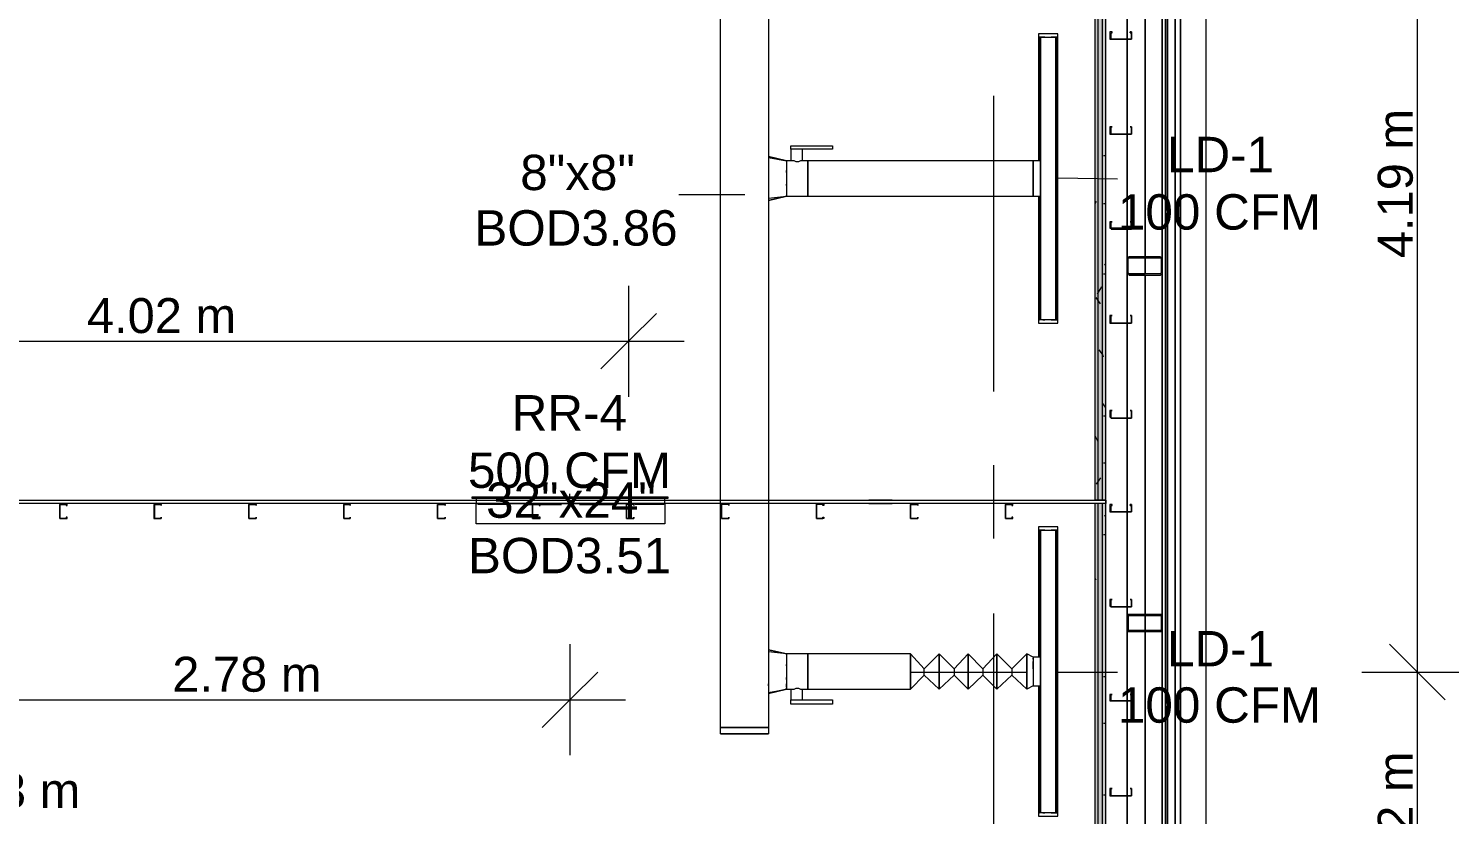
# Model space of a CAD drawing. Header units: metres. Extents: x -2 to 237, y -8 to 52.
# Drawn here: x 51.82 to 57.93, y 33.74 to 37.11 of the extents above; entities that cross this region are included whole.
import ezdxf

# ---------------------------------------------------------------- set-up
doc = ezdxf.new("R2010")
doc.units = ezdxf.units.M
doc.layers.add('HVAC - Ductos', color=5, linetype='Continuous', lineweight=0)
doc.layers.add('PDF2_Text', color=7, linetype='Continuous', lineweight=0)
doc.layers.add('PDF2_Geometry', color=7, linetype='Continuous', lineweight=0, true_color=0xaaaaaa)
doc.layers.add('PDF2_Solid Fills', color=7, linetype='Continuous', lineweight=0, true_color=0xffffff)
doc.styles.add('PDF Helvetica', font='')
doc.styles.get('PDF Helvetica').set_extended_font_data('Helvetica')

msp = doc.modelspace()

# ---------------------------------------------------------------- hatches: boundary and pattern name
at = {"layer": 'PDF2_Solid Fills', "lineweight": 0, "transparency": 33554559}
h = msp.add_hatch(color=256, dxfattribs=at)
h.paths.add_polyline_path([(56.4217, 35.0866), (56.4217, 47.2953), (56.408, 47.2953), (56.408, 35.0866)])
h.paths.add_polyline_path([(56.4217, 21.8644), (56.408, 21.8644), (56.408, 9.5549), (56.4217, 9.5549)])
h.paths.add_polyline_path([(56.4217, 23.3686), (56.408, 23.3686), (56.408, 21.8782), (56.4217, 21.8782)])
h.paths.add_polyline_path([(56.4217, 33.5547), (56.408, 33.5547), (56.408, 23.387), (56.4217, 23.387)])
h.paths.add_polyline_path([(56.4217, 35.0728), (56.408, 35.0728), (56.408, 33.5685), (56.4217, 33.5685)])
h = msp.add_hatch(color=256, dxfattribs=at)
h.paths.add_polyline_path([(56.4217, 35.0866), (56.4401, 35.0866), (56.4401, 47.309), (56.4217, 47.309)])
h.paths.add_polyline_path([(56.4217, 23.387), (56.4401, 23.387), (56.4401, 33.5547), (56.4217, 33.5547)])
h.paths.add_polyline_path([(56.4217, 21.8782), (56.4401, 21.8782), (56.4401, 23.3686), (56.4217, 23.3686)])
h.paths.add_polyline_path([(56.4401, 21.8644), (56.4217, 21.8644), (56.4217, 9.541), (56.4401, 9.541)])
h.paths.add_polyline_path([(56.4217, 33.5685), (56.4401, 33.5685), (56.4401, 35.0728), (56.4217, 35.0728)])
h = msp.add_hatch(color=256, dxfattribs=at)
h.paths.add_polyline_path([(56.4538, 9.5227), (56.4538, 21.8644), (56.4401, 21.8644), (56.4401, 9.5227)])
h.paths.add_polyline_path([(56.4538, 33.5547), (56.4401, 33.5547), (56.4401, 23.387), (56.4538, 23.387)])
h.paths.add_polyline_path([(56.4538, 23.3686), (56.4401, 23.3686), (56.4401, 21.8782), (56.4538, 21.8782)])
h.paths.add_polyline_path([(56.4538, 35.0866), (56.4538, 47.3273), (56.4401, 47.3273), (56.4401, 35.0866)])
h.paths.add_polyline_path([(56.4538, 35.0728), (56.4401, 35.0728), (56.4401, 33.5685), (56.4538, 33.5685)])
h = msp.add_hatch(color=256, dxfattribs=at)
h.paths.add_polyline_path([(56.5547, 36.0589), (56.6877, 36.0543), (56.6877, 36.0589)])
h.paths.add_polyline_path([(56.5501, 36.0635), (56.5547, 36.0589), (56.5547, 36.0635)])
h.paths.add_polyline_path([(56.6877, 36.1276), (56.6877, 36.1322), (56.5547, 36.1322)])
h.paths.add_polyline_path([(56.5501, 36.1231), (56.5456, 36.1231), (56.5456, 36.0635)])
h.paths.add_polyline_path([(56.6923, 36.1322), (56.6969, 36.1276), (56.6969, 36.1322)])
h.paths.add_polyline_path([(56.6969, 36.1231), (56.6923, 36.1231), (56.6923, 36.0589)])
h = msp.add_hatch(color=256, dxfattribs=at)
h.paths.add_polyline_path([(56.5501, 34.5271), (56.6969, 34.5225), (56.6969, 34.5866), (56.6923, 34.5866), (56.6923, 34.5271)])
h.paths.add_polyline_path([(56.6877, 34.5912), (56.6877, 34.5958), (56.5547, 34.5958)])
h.paths.add_polyline_path([(56.5501, 34.5866), (56.5456, 34.5866), (56.5456, 34.5317)])
h.paths.add_polyline_path([(56.6923, 34.5958), (56.6969, 34.5912), (56.6969, 34.5958)])

# ---------------------------------------------------------------- linework, layer by layer
at = {"layer": 'HVAC - Ductos', "lineweight": 0}
for points in [[(56.8849, 9.775), (56.8849, 14.6134), (56.8849, 23.8227), (56.8849, 33.0274), (56.8849, 42.232), (56.8849, 47.0751)], [(56.1832, 37.077), (56.1878, 37.077), (56.1924, 37.077), (56.1878, 37.077), (56.1649, 37.077), (56.1695, 37.077), (56.1695, 36.545)], [(56.1649, 37.077), (56.1649, 36.545)], [(56.2199, 35.8616), (56.2245, 35.8616), (56.2291, 35.8616), (56.2474, 35.8616), (56.2428, 35.8616), (56.2428, 37.077), (56.2474, 37.077), (56.2291, 37.077), (56.2245, 37.077), (56.2199, 37.077)], [(56.2245, 37.077), (56.2291, 37.077), (56.2337, 37.077)], [(56.2474, 35.8616), (56.2474, 37.077)], [(55.0046, 36.5588), (55.0825, 36.545), (55.0825, 36.5404), (55.0825, 36.5358), (55.0825, 36.5221), (55.0825, 36.5083), (55.0825, 36.49), (55.0825, 36.4716), (55.0825, 36.4487), (55.0825, 36.4304), (55.0825, 36.4166), (55.0825, 36.4028), (55.0825, 36.3983), (55.0825, 36.3937), (55.1743, 36.3937), (56.1419, 36.3937), (56.1419, 36.3983), (56.1419, 36.4028), (56.1419, 36.4166), (56.1419, 36.4304), (56.1419, 36.4487), (56.1419, 36.4716), (56.1419, 36.49), (56.1419, 36.5083), (56.1419, 36.5221), (56.1419, 36.5358), (56.1419, 36.545), (56.1419, 36.5404), (56.1419, 36.5358), (56.1419, 36.5221), (56.1419, 36.5083), (56.1419, 36.49), (56.1419, 36.4716), (56.1419, 36.4487), (56.1419, 36.4349), (56.1419, 36.4166), (56.1419, 36.4074), (56.1419, 36.3983), (56.1419, 36.3937), (56.174, 36.3937), (56.174, 36.3983), (56.174, 36.4074), (56.174, 36.4166), (56.174, 36.4349), (56.174, 36.4487), (56.174, 36.4716), (56.174, 36.49), (56.174, 36.5083), (56.174, 36.5221), (56.174, 36.5358), (56.174, 36.5404), (56.174, 36.545), (56.1419, 36.545), (55.1743, 36.545), (55.1743, 36.5358), (55.1743, 36.5221), (55.1743, 36.5083), (55.1743, 36.49), (55.1743, 36.4716), (55.1743, 36.4487), (55.1743, 36.4304), (55.1743, 36.4166), (55.1743, 36.4028), (55.1743, 36.3983), (55.1743, 36.3937), (55.1743, 36.3983), (55.1743, 36.4028), (55.1743, 36.4166), (55.1743, 36.4304), (55.1743, 36.4487), (55.1743, 36.4716), (55.1743, 36.49), (55.1743, 36.5083), (55.1743, 36.5221), (55.1743, 36.5358), (55.1743, 36.545), (55.1513, 36.545), (55.1513, 36.5955), (55.1467, 36.5955), (55.1421, 36.5955), (55.133, 36.5955), (55.1284, 36.5955), (55.1192, 36.5955), (55.1146, 36.5955), (55.11, 36.5955), (55.1055, 36.5955)], [(55.1009, 36.5955), (55.1009, 36.6092), (55.2797, 36.6092), (55.2797, 36.5955), (55.1009, 36.5955), (55.1009, 36.545), (55.0825, 36.545)], [(55.0046, 36.5634), (55.0046, 36.5588), (55.0046, 36.5542), (55.0046, 36.545)], [(55.0046, 36.5634), (55.0825, 36.545), (55.0046, 36.5634)], [(55.0046, 36.5404), (55.0046, 36.5221), (55.0046, 36.5175), (55.0046, 36.5129), (55.0046, 36.5038), (55.0046, 36.49), (55.0046, 36.4854), (55.0046, 36.4808), (55.0046, 36.4579), (55.0046, 36.4533), (55.0046, 36.4487), (55.0046, 36.4349), (55.0046, 36.4258), (55.0046, 36.4212), (55.0046, 36.4166), (55.0046, 36.3983), (55.0046, 36.3845), (55.0046, 36.3799), (55.0046, 36.3753), (55.0825, 36.3937), (55.0046, 36.3753)], [(55.1513, 36.545), (55.1467, 36.545), (55.1421, 36.545), (55.133, 36.5404), (55.1238, 36.5404), (55.1146, 36.545), (55.11, 36.545), (55.1055, 36.545), (55.1009, 36.545)], [(56.2474, 36.4716), (56.5043, 36.4671)], [(54.9037, 36.3983), (54.6193, 36.3983)], [(55.0046, 36.3845), (55.0825, 36.3937)], [(56.1832, 35.8616), (56.1878, 35.8616), (56.1924, 35.8616), (56.1878, 35.8616), (56.1649, 35.8616), (56.1695, 35.8616), (56.1695, 36.3937)], [(56.1649, 36.3937), (56.1649, 35.8616)], [(54.4038, 36.0084), (54.4038, 35.7699), (54.4038, 35.5314)], [(54.523, 35.8892), (54.4038, 35.7699), (54.2845, 35.6507)], [(56.2337, 35.8616), (56.2291, 35.8616), (56.2245, 35.8616)], [(41.3283, 35.7699), (42.163, 35.7699), (45.8962, 35.7699), (50.3862, 35.7699), (54.6422, 35.7699)], [(53.7342, 35.0957), (53.7479, 35.0957), (53.7479, 35.0728), (54.5597, 35.0728), (54.5597, 34.9857), (53.7479, 34.9857), (53.7479, 35.0728), (54.5597, 35.0728), (54.5597, 35.0957), (54.5735, 35.0957), (54.5735, 35.1003), (53.7296, 35.1003), (53.7296, 35.0957), (54.5735, 35.0957)], [(54.5505, 35.1003), (53.7571, 35.1003)], [(53.8763, 35.0682), (53.7571, 35.0682), (53.7571, 35.0728), (53.8763, 35.0728)], [(53.9543, 35.0728), (54.1148, 35.0728)], [(53.9543, 35.0682), (54.1148, 35.0682)], [(54.1515, 35.1003), (54.1515, 35.1141)], [(54.1928, 35.0728), (54.3533, 35.0728)], [(54.1928, 35.0682), (54.3533, 35.0682)], [(54.4313, 35.0728), (54.5551, 35.0728), (54.5551, 35.0682), (54.4313, 35.0682)], [(56.1832, 34.9582), (56.1878, 34.9582), (56.1924, 34.9582), (56.1878, 34.9582), (56.1649, 34.9582), (56.1695, 34.9582), (56.1695, 34.4124)], [(56.1649, 34.9582), (56.1649, 34.4124)], [(56.2199, 33.7428), (56.2245, 33.7428), (56.2291, 33.7428), (56.2474, 33.7428), (56.2428, 33.7428), (56.2428, 34.9582), (56.2474, 34.9582), (56.2291, 34.9582), (56.2245, 34.9582), (56.2199, 34.9582)], [(56.2245, 34.9582), (56.2291, 34.9582), (56.2337, 34.9582)], [(56.2474, 33.7428), (56.2474, 34.9582)], [(54.1515, 34.4675), (54.1515, 34.2289), (54.1515, 33.9905)], [(55.0046, 34.4445), (55.0825, 34.4261), (55.0046, 34.4445), (55.0046, 34.4399)], [(55.0825, 34.4261), (55.0046, 34.4353), (55.0046, 34.4261)], [(55.0046, 34.4216), (55.0046, 34.4032), (55.0046, 34.3986), (55.0046, 34.3941), (55.0046, 34.3849), (55.0046, 34.3712), (55.0046, 34.3666), (55.0046, 34.362), (55.0046, 34.339), (55.0046, 34.3344), (55.0046, 34.3298), (55.0046, 34.3161), (55.0046, 34.3069), (55.0046, 34.3023)], [(55.1055, 34.2289), (55.11, 34.2289), (55.1146, 34.2289), (55.1192, 34.2289), (55.1284, 34.2289), (55.133, 34.2289), (55.1421, 34.2289), (55.1467, 34.2289), (55.1513, 34.2289), (55.1513, 34.2748), (55.1743, 34.2748), (55.1743, 34.284), (55.1743, 34.2978), (55.1743, 34.3115), (55.1743, 34.3298), (55.1743, 34.3482), (55.1743, 34.3712), (55.1743, 34.3895), (55.1743, 34.4032), (55.1743, 34.417), (55.1743, 34.4216), (55.1743, 34.4261), (55.0825, 34.4261), (55.0825, 34.4216), (55.0825, 34.417), (55.0825, 34.4032), (55.0825, 34.3895), (55.0825, 34.3712), (55.0825, 34.3482), (55.0825, 34.3298), (55.0825, 34.3115), (55.0825, 34.2978), (55.0825, 34.284), (55.0825, 34.2794), (55.0825, 34.2748), (55.0825, 34.2794), (55.0825, 34.2748)], [(55.6742, 34.362), (55.7384, 34.4261), (55.7384, 34.2748), (55.6742, 34.3344), (55.6742, 34.362), (55.6145, 34.4261), (55.1743, 34.4261), (55.1743, 34.4216), (55.1743, 34.417), (55.1743, 34.4032), (55.1743, 34.3895), (55.1743, 34.3712), (55.1743, 34.3482), (55.1743, 34.3298), (55.1743, 34.3115), (55.1743, 34.2978), (55.1743, 34.284), (55.1743, 34.2748), (55.6145, 34.2748), (55.6145, 34.4261), (55.6145, 34.2748), (55.6742, 34.3344)], [(55.8025, 34.362), (55.8622, 34.4261), (55.8622, 34.2748), (55.8025, 34.3344), (55.7384, 34.2748), (55.7384, 34.4261), (55.8025, 34.362), (55.8025, 34.3344)], [(55.9264, 34.362), (55.986, 34.4261), (55.986, 34.2748), (55.9264, 34.3344), (55.8622, 34.2748), (55.8622, 34.4261), (55.9264, 34.362), (55.9264, 34.3344)], [(56.174, 34.4124), (56.1419, 34.4124), (56.1145, 34.4261), (56.1145, 34.2748), (56.0502, 34.3344), (55.986, 34.2748), (55.986, 34.4261), (56.0502, 34.362), (56.0502, 34.3344)], [(56.1419, 34.2886), (56.1145, 34.2748), (56.1145, 34.2794), (56.1145, 34.2978), (56.1145, 34.3206), (56.1145, 34.3482), (56.1145, 34.3803), (56.1145, 34.4032), (56.1145, 34.4216), (56.1145, 34.4261), (56.0502, 34.362)], [(56.1145, 34.2748), (56.1145, 34.2794), (56.1145, 34.2978), (56.1145, 34.3206), (56.1145, 34.3482), (56.1145, 34.3803), (56.1145, 34.4032), (56.1145, 34.4216), (56.1145, 34.4261)], [(56.1419, 34.4124), (56.1419, 34.4078), (56.1419, 34.3941), (56.1419, 34.3757), (56.1419, 34.3482), (56.1419, 34.3252), (56.1419, 34.3069), (56.1419, 34.2932)], [(56.1419, 34.2978), (56.1419, 34.2886), (56.174, 34.2886), (56.174, 34.2978), (56.174, 34.3069), (56.174, 34.3206), (56.174, 34.3344), (56.174, 34.3482), (56.174, 34.3666), (56.174, 34.3803), (56.174, 34.3941), (56.174, 34.4032), (56.174, 34.4078)], [(56.1419, 34.4032), (56.1419, 34.4078)], [(56.1419, 34.362), (56.1419, 34.3666), (56.1419, 34.3803), (56.1419, 34.3941)], [(54.2707, 34.3482), (54.1515, 34.2289), (54.0323, 34.1097)], [(55.6145, 34.3482), (55.6742, 34.3482), (55.7292, 34.3482), (55.7705, 34.3482), (55.8025, 34.3482), (55.8347, 34.3482), (55.8622, 34.3482), (55.8897, 34.3482), (55.9218, 34.3482), (55.9585, 34.3482), (55.9998, 34.3482), (56.0502, 34.3482), (56.1145, 34.3482)], [(56.2474, 34.3482), (56.5043, 34.3482)], [(55.0046, 34.2886), (55.0046, 34.2978), (55.0046, 34.2794)], [(55.0046, 34.2611), (55.0825, 34.2748), (55.1009, 34.2748), (55.1009, 34.2289), (55.2797, 34.2289), (55.2797, 34.2106), (55.1009, 34.2106), (55.1009, 34.2289)], [(55.0046, 34.2748), (55.0046, 34.2657), (55.0046, 34.2611), (55.0046, 34.2565)], [(55.0046, 34.2565), (55.0825, 34.2748), (55.0046, 34.2565)], [(55.1009, 34.2748), (55.1055, 34.2748), (55.11, 34.2748), (55.1146, 34.2748), (55.1238, 34.2794), (55.133, 34.2794), (55.1421, 34.2748), (55.1467, 34.2748), (55.1513, 34.2748)], [(56.1832, 33.7428), (56.1878, 33.7428), (56.1924, 33.7428), (56.1878, 33.7428), (56.1649, 33.7428), (56.1695, 33.7428), (56.1695, 34.2886)], [(56.1649, 34.2886), (56.1649, 33.7428)], [(42.2272, 34.2289), (45.4651, 34.2289), (48.5288, 34.2289), (51.3401, 34.2289), (51.3722, 34.2289), (54.39, 34.2289)], [(54.7981, 34.0822), (54.7981, 34.1097), (55.0046, 34.1097), (55.0046, 34.0822)], [(55.0046, 34.0822), (54.7981, 34.0822), (55.0046, 34.0822)], [(56.2337, 33.7428), (56.2291, 33.7428), (56.2245, 33.7428)]]:
    msp.add_lwpolyline(points, dxfattribs=at)
at = {"layer": 'HVAC - Ductos', "color": 252, "lineweight": 0, "true_color": 0x939598}
for points in [[(57.793, 9.775), (57.793, 10.6326), (57.793, 12.4304), (57.793, 14.0952), (57.793, 16.0995), (57.793, 18.2412), (57.793, 20.6169), (57.793, 22.5981), (57.793, 25.1986), (57.793, 27.3954), (57.793, 29.5922), (57.793, 31.5964), (57.793, 33.0274), (57.793, 34.3482), (57.793, 38.5447), (57.793, 39.4848), (57.793, 40.7461), (57.793, 42.232), (57.793, 44.4334), (57.793, 47.0751)], [(57.6737, 34.4675), (57.793, 34.3482), (57.9122, 34.2289)], [(57.5545, 34.3482), (57.793, 34.3482), (58.0315, 34.3482)]]:
    msp.add_lwpolyline(points, dxfattribs=at)
at = {"layer": 'HVAC - Ductos', "lineweight": 0}
for points in [[(55.0046, 37.8062), (55.0046, 34.1097), (54.7981, 34.1097), (54.7981, 37.8062)], [(56.2474, 37.0908), (56.1649, 37.0908), (56.1649, 37.077), (56.2474, 37.077)], [(56.174, 35.8616), (56.174, 37.077)], [(56.2383, 37.077), (56.2383, 35.8616), (56.174, 35.8616), (56.174, 37.077)], [(55.0825, 36.4946), (55.0825, 36.4992), (55.0825, 36.5038), (55.0825, 36.4992)], [(55.0825, 36.4395), (55.0825, 36.4441)], [(56.2474, 35.8479), (56.2474, 35.8616), (56.1649, 35.8616), (56.1649, 35.8479)], [(56.2474, 34.972), (56.1649, 34.972), (56.1649, 34.9582), (56.2474, 34.9582)], [(56.174, 33.7428), (56.174, 34.9582)], [(56.2383, 34.9582), (56.2383, 33.7428), (56.174, 33.7428), (56.174, 34.9582)], [(55.6145, 34.4261), (55.6145, 34.4216), (55.6145, 34.417), (55.6145, 34.4032), (55.6145, 34.3895), (55.6145, 34.3712), (55.6145, 34.3482), (55.6145, 34.3298), (55.6145, 34.3115), (55.6145, 34.2978), (55.6145, 34.284), (55.6145, 34.2748), (55.6145, 34.284), (55.6145, 34.2978), (55.6145, 34.3115), (55.6145, 34.3298), (55.6145, 34.3482), (55.6145, 34.3712), (55.6145, 34.3895), (55.6145, 34.4032), (55.6145, 34.417), (55.6145, 34.4216)], [(55.0825, 34.3757), (55.0825, 34.3803)], [(55.0825, 34.3161), (55.0825, 34.3206), (55.0825, 34.3252), (55.0825, 34.3206)], [(55.0825, 34.284), (55.0825, 34.2978)], [(56.2474, 33.729), (56.2474, 33.7428), (56.1649, 33.7428), (56.1649, 33.729)]]:
    msp.add_lwpolyline(points, close=True, dxfattribs=at)
at = {"layer": 'PDF2_Geometry', "lineweight": 0}
for points in [[(56.7749, 33.0274), (56.7749, 34.5592), (56.7749, 36.0956), (56.7749, 37.6274), (56.7749, 39.1637), (56.7749, 40.7002), (56.7749, 42.232), (56.7749, 43.7684), (56.7749, 45.3002), (56.7749, 46.8366), (56.7749, 47.5429), (56.7611, 47.5429), (56.7611, 47.6438), (56.7381, 47.6438), (56.7381, 47.6392), (55.9722, 47.6392), (54.4404, 47.6392), (55.9722, 47.6392), (56.7519, 47.6392), (56.7519, 47.6117), (56.7519, 47.5796), (56.7519, 47.5704), (56.7519, 47.5612), (56.7519, 47.4832)], [(56.6969, 47.419), (56.6969, 46.8366), (56.6969, 47.5429), (56.7107, 47.5429), (56.7107, 46.8366), (56.7107, 47.5429), (56.7198, 47.5429), (56.7198, 46.8366), (56.7198, 45.3002), (56.7198, 46.8366), (56.7198, 47.5429), (56.7519, 47.5429), (56.7749, 47.5429), (56.7749, 46.8366), (56.7749, 45.3002), (56.7749, 43.7684), (56.7749, 42.232), (56.7749, 40.7002), (56.7749, 39.1637), (56.7749, 37.6274), (56.7749, 36.0956), (56.7749, 34.5592), (56.7749, 33.0274)], [(56.4401, 33.5547), (56.4538, 33.5547), (56.4538, 33.5685), (56.4538, 35.0728), (56.4538, 35.0866), (56.4538, 47.2953), (56.4538, 47.3273), (56.4538, 47.3411), (56.1282, 47.3411), (55.72, 47.3411), (55.3164, 47.3411), (54.9083, 47.3411), (54.5047, 47.3411), (54.0965, 47.3411), (53.6929, 47.3411)], [(56.4217, 35.0866), (56.4217, 47.2953), (56.4217, 47.309), (4.4593, 47.3136)], [(42.5895, 23.4741), (42.5895, 23.5613), (42.5895, 33.4447), (43.0803, 33.4447), (43.0803, 33.5685), (42.5895, 33.5685), (56.408, 33.5685), (56.408, 35.0728), (45.9696, 35.0728), (45.9696, 35.0866), (56.408, 35.0866), (56.408, 47.2953), (4.4593, 47.2998)], [(56.4401, 35.0866), (56.4401, 47.2953), (56.4401, 47.309), (56.4401, 47.3181), (56.4401, 47.3273), (56.1282, 47.3273), (55.7246, 47.3273)], [(56.5456, 36.2561), (56.5456, 36.6597), (56.5456, 37.0678), (56.5456, 37.4714), (56.5456, 37.8796), (56.5456, 38.2832)], [(56.5456, 37.4714), (56.5456, 37.0678), (56.5456, 36.6597), (56.5456, 36.2561), (56.5639, 36.2561), (56.5639, 36.2515), (56.5456, 36.2515), (56.5456, 35.8479), (56.5456, 35.4397), (56.5456, 35.0361), (56.5456, 34.628), (56.5456, 34.2244), (56.5456, 33.8162), (56.5456, 33.4126)], [(55.9722, 36.8248), (55.9722, 35.5544)], [(56.5456, 33.4126), (56.5456, 33.8162), (56.5456, 34.2244), (56.5456, 34.628), (56.5456, 35.0361), (56.5456, 35.4397), (56.5456, 35.8479), (56.5456, 36.2515)], [(56.5456, 36.0589), (56.5456, 36.0635), (56.5456, 36.1231), (56.5456, 36.1276)], [(56.5547, 36.0589), (56.5501, 36.0635), (56.5501, 36.1231), (56.5501, 36.1276), (56.5547, 36.1276), (56.6235, 36.1276), (56.6281, 36.1322)], [(56.5501, 36.1322), (56.5547, 36.1322), (56.6235, 36.1322)], [(56.6969, 36.0956), (56.6969, 34.5592)], [(56.6969, 34.5592), (56.6969, 36.0956)], [(56.7749, 36.0589), (56.7749, 36.1322)], [(56.5501, 36.0589), (56.5547, 36.0543), (56.5547, 36.0589), (56.6235, 36.0589)], [(56.6235, 36.0543), (56.5547, 36.0543)], [(55.9722, 35.2379), (55.9722, 34.9215)], [(45.0845, 35.0866), (45.9696, 35.0866), (56.408, 35.0866), (56.4217, 35.0866), (56.4401, 35.0866), (56.4538, 35.0866), (56.408, 35.0866)], [(56.4217, 33.5685), (56.4217, 35.0728), (56.408, 35.0728)], [(56.4401, 33.5685), (56.4401, 35.0728), (56.4217, 35.0728)], [(56.4538, 35.0866), (56.4538, 35.0728), (56.4401, 35.0728)], [(55.9722, 34.6004), (55.9722, 33.33)], [(56.5456, 34.5271), (56.5456, 34.5317), (56.5456, 34.5866), (56.5456, 34.5912)], [(56.5501, 34.5958), (56.5547, 34.5958), (56.6235, 34.5958)], [(56.6235, 34.5912), (56.5547, 34.5912), (56.5501, 34.5912), (56.5501, 34.5866), (56.5501, 34.5317), (56.5501, 34.5271), (56.5547, 34.5271), (56.6235, 34.5271)], [(56.6006, 34.5912), (56.6052, 34.5958)], [(56.7749, 34.5225), (56.7749, 34.6004)], [(56.5456, 34.5409), (56.5501, 34.5454)], [(56.6235, 34.5225), (56.5547, 34.5225), (56.5501, 34.5225)]]:
    msp.add_lwpolyline(points, dxfattribs=at)
for points in [[(56.6969, 37.6274), (56.6969, 36.0956)], [(56.7107, 37.6274), (56.7107, 36.0956)], [(56.7198, 37.6274), (56.7198, 36.0956)], [(56.7519, 37.6274), (56.7519, 36.0956)], [(56.6235, 36.1322), (56.6235, 37.554)], [(56.4722, 37.1), (56.4722, 37.0678), (56.4767, 37.0678), (56.5639, 37.0678), (56.5639, 37.1), (56.5593, 37.1), (56.5593, 37.0954), (56.5639, 37.0954), (56.5639, 37.0678), (56.4767, 37.0678), (56.4767, 37.0954), (56.4813, 37.0954), (56.4813, 37.1)], [(56.5639, 37.0678), (56.5639, 37.0954), (56.5593, 37.0954), (56.5593, 37.1), (56.5639, 37.1), (56.5639, 37.0678), (56.5456, 37.0678)], [(56.4722, 36.6918), (56.4722, 36.6597), (56.4767, 36.6597), (56.5639, 36.6597), (56.5639, 36.6918), (56.5593, 36.6918), (56.5639, 36.6918), (56.5639, 36.6597), (56.4767, 36.6597), (56.4767, 36.6918), (56.4813, 36.6918)], [(56.5639, 36.6597), (56.5639, 36.6918), (56.5593, 36.6918), (56.5639, 36.6918), (56.5639, 36.6597), (56.5456, 36.6597)], [(56.4722, 36.2836), (56.4722, 36.2561), (56.4767, 36.2561), (56.4767, 36.2515), (56.5639, 36.2515), (56.5639, 36.2561), (56.5639, 36.2836), (56.5593, 36.2836), (56.5639, 36.2836), (56.5639, 36.2561), (56.4767, 36.2561), (56.4767, 36.2836), (56.4813, 36.2836)], [(56.5639, 36.2836), (56.5593, 36.2836), (56.5639, 36.2836), (56.5639, 36.2561)], [(56.5547, 36.1322), (56.5501, 36.1276), (56.5456, 36.1231), (56.5456, 36.0635), (56.5501, 36.0589), (56.5547, 36.0543), (56.6877, 36.0543), (56.6969, 36.0589), (56.6969, 36.0635), (56.6969, 36.1231), (56.6969, 36.1276), (56.6877, 36.1322)], [(56.5501, 36.0635), (56.5501, 36.1231), (56.5501, 36.1276), (56.5547, 36.1276), (56.6877, 36.1276), (56.6923, 36.1276), (56.6923, 36.1231), (56.6923, 36.0635), (56.6877, 36.0589), (56.5547, 36.0589)], [(56.6235, 36.0956), (56.6235, 36.0589), (56.6235, 36.0956), (56.6235, 36.1276)], [(56.7107, 36.0956), (56.7107, 34.5592)], [(56.7198, 36.0956), (56.7198, 34.5592)], [(56.7519, 36.0956), (56.7519, 34.5592)], [(56.6235, 36.0543), (56.6235, 34.5958)], [(56.4722, 35.88), (56.4722, 35.8479), (56.4767, 35.8479), (56.5639, 35.8479), (56.5639, 35.88), (56.5593, 35.88), (56.5639, 35.88), (56.5639, 35.8479), (56.4767, 35.8479), (56.4767, 35.88), (56.4813, 35.88)], [(56.5639, 35.8479), (56.5639, 35.88), (56.5593, 35.88), (56.5639, 35.88), (56.5639, 35.8479), (56.5456, 35.8479)], [(56.4722, 35.4719), (56.4722, 35.4443), (56.4767, 35.4397), (56.5639, 35.4397), (56.5639, 35.4443), (56.5639, 35.4719), (56.5593, 35.4719), (56.5639, 35.4719), (56.5639, 35.4443), (56.5639, 35.4397), (56.4767, 35.4397), (56.4767, 35.4443), (56.4767, 35.4719), (56.4813, 35.4719)], [(56.5639, 35.4397), (56.5639, 35.4443), (56.5639, 35.4719), (56.5593, 35.4719), (56.5639, 35.4719), (56.5639, 35.4443), (56.5639, 35.4397), (56.5456, 35.4397)], [(51.9914, 35.0728), (51.9593, 35.0728), (51.9593, 35.0682), (51.9593, 35.0086), (51.9914, 35.0086), (51.9914, 35.0132), (51.9868, 35.0132), (51.9868, 35.0086), (51.9593, 35.0086), (51.9593, 35.0682), (51.9868, 35.0682), (51.9868, 35.0637), (51.9914, 35.0637)], [(52.395, 35.0728), (52.3675, 35.0728), (52.3675, 35.0682), (52.3629, 35.0682), (52.3629, 35.0086), (52.3675, 35.0086), (52.395, 35.0086), (52.395, 35.0132), (52.395, 35.0086), (52.3675, 35.0086), (52.3675, 35.0682), (52.395, 35.0682), (52.395, 35.0637)], [(52.8032, 35.0728), (52.771, 35.0728), (52.771, 35.0682), (52.771, 35.0086), (52.8032, 35.0086), (52.8032, 35.0132), (52.8032, 35.0086), (52.771, 35.0086), (52.771, 35.0682), (52.8032, 35.0682), (52.8032, 35.0637)], [(53.2068, 35.0728), (53.1792, 35.0728), (53.1792, 35.0682), (53.1792, 35.0086), (53.2068, 35.0086), (53.2068, 35.0132), (53.2068, 35.0086), (53.1792, 35.0086), (53.1792, 35.0682), (53.2068, 35.0682), (53.2068, 35.0637)], [(53.6149, 35.0728), (53.5874, 35.0728), (53.5828, 35.0682), (53.5828, 35.0086), (53.5874, 35.0086), (53.6149, 35.0086), (53.6149, 35.0132), (53.6149, 35.0086), (53.5874, 35.0086), (53.5828, 35.0086), (53.5828, 35.0682), (53.5874, 35.0682), (53.6149, 35.0682), (53.6149, 35.0637)], [(54.0231, 35.0728), (53.991, 35.0728), (53.991, 35.0682), (53.991, 35.0086), (54.0231, 35.0086), (54.0231, 35.0132), (54.0185, 35.0132), (54.0185, 35.0086), (53.991, 35.0086), (53.991, 35.0682), (54.0185, 35.0682), (54.0185, 35.0637), (54.0231, 35.0637)], [(54.4267, 35.0637), (54.4267, 35.0682), (54.3992, 35.0682), (54.3946, 35.0682), (54.3946, 35.0086), (54.3992, 35.0086), (54.4267, 35.0086), (54.4267, 35.0132), (54.4267, 35.0086), (54.3992, 35.0086), (54.3946, 35.0086), (54.3946, 35.0682), (54.3946, 35.0728), (54.3992, 35.0728), (54.4267, 35.0728)], [(54.8349, 35.0637), (54.8349, 35.0682), (54.8073, 35.0682), (54.8027, 35.0682), (54.8027, 35.0086), (54.8073, 35.0086), (54.8349, 35.0086), (54.8349, 35.0132), (54.8349, 35.0086), (54.8073, 35.0086), (54.8027, 35.0086), (54.8027, 35.0682), (54.8027, 35.0728), (54.8073, 35.0728), (54.8349, 35.0728)], [(55.2431, 35.0637), (55.2385, 35.0637), (55.2385, 35.0682), (55.2109, 35.0682), (55.2109, 35.0086), (55.2385, 35.0086), (55.2385, 35.0132), (55.2431, 35.0132), (55.2431, 35.0086), (55.2109, 35.0086), (55.2109, 35.0682), (55.2109, 35.0728), (55.2431, 35.0728)], [(55.4357, 35.0866), (55.4403, 35.0866), (55.4494, 35.0866), (55.4586, 35.0866), (55.4723, 35.0866), (55.4861, 35.0866), (55.4999, 35.0866), (55.5137, 35.0866), (55.5228, 35.0866), (55.532, 35.0866), (55.5366, 35.0866), (55.532, 35.0866), (55.5228, 35.0866), (55.5137, 35.0866), (55.4999, 35.0866), (55.4861, 35.0866), (55.4723, 35.0866), (55.4586, 35.0866), (55.4494, 35.0866), (55.4403, 35.0866)], [(55.4357, 35.0728), (55.4403, 35.0728), (55.4494, 35.0728), (55.4586, 35.0728), (55.4723, 35.0728), (55.4861, 35.0728), (55.4999, 35.0728), (55.5137, 35.0728), (55.5228, 35.0728), (55.532, 35.0728), (55.5366, 35.0728), (55.532, 35.0728), (55.5228, 35.0728), (55.5137, 35.0728), (55.4999, 35.0728), (55.4861, 35.0728), (55.4723, 35.0728), (55.4586, 35.0728), (55.4494, 35.0728), (55.4403, 35.0728)], [(55.6466, 35.0728), (55.6145, 35.0728), (55.6145, 35.0682), (55.6145, 35.0086), (55.6466, 35.0086), (55.6466, 35.0132), (55.6466, 35.0086), (55.6145, 35.0086), (55.6145, 35.0682), (55.6466, 35.0682), (55.6466, 35.0637)], [(56.0548, 35.0728), (56.0227, 35.0728), (56.0227, 35.0682), (56.0227, 35.0086), (56.0548, 35.0086), (56.0548, 35.0132), (56.0502, 35.0132), (56.0502, 35.0086), (56.0227, 35.0086), (56.0227, 35.0682), (56.0502, 35.0682), (56.0502, 35.0637), (56.0548, 35.0637)], [(56.4722, 35.0682), (56.4722, 35.0361), (56.4767, 35.0361), (56.5639, 35.0361), (56.5639, 35.0682), (56.5593, 35.0682), (56.5593, 35.0637), (56.5639, 35.0637), (56.5639, 35.0361), (56.4767, 35.0361), (56.4767, 35.0637), (56.4813, 35.0637), (56.4813, 35.0682)], [(56.5639, 35.0361), (56.5639, 35.0637), (56.5593, 35.0637), (56.5593, 35.0682), (56.5639, 35.0682), (56.5639, 35.0361), (56.5456, 35.0361)], [(56.4722, 34.66), (56.4722, 34.6326), (56.4767, 34.628), (56.5639, 34.628), (56.5639, 34.6326), (56.5639, 34.66), (56.5593, 34.66), (56.5639, 34.66), (56.5639, 34.6326), (56.5639, 34.628), (56.4767, 34.628), (56.4767, 34.6326), (56.4767, 34.66), (56.4813, 34.66)], [(56.5639, 34.628), (56.5639, 34.6326), (56.5639, 34.66), (56.5593, 34.66), (56.5639, 34.66), (56.5639, 34.6326), (56.5639, 34.628), (56.5456, 34.628)], [(56.5547, 34.5958), (56.5501, 34.5958), (56.5456, 34.5866), (56.5456, 34.5317), (56.5501, 34.5225), (56.5547, 34.5225), (56.6877, 34.5225), (56.6969, 34.5225), (56.6969, 34.5317), (56.6969, 34.5866), (56.6969, 34.5958), (56.6877, 34.5958)], [(56.5501, 34.5317), (56.5501, 34.5866), (56.5501, 34.5912), (56.5547, 34.5912), (56.6877, 34.5912), (56.6923, 34.5912), (56.6923, 34.5866), (56.6923, 34.5317), (56.6923, 34.5271), (56.6877, 34.5271), (56.5547, 34.5271), (56.5501, 34.5271)], [(56.6235, 34.5912), (56.6235, 34.5592), (56.6235, 34.5271), (56.6235, 34.5592)], [(56.6235, 34.5225), (56.6235, 33.1099)], [(56.6969, 34.5592), (56.6969, 33.0274)], [(56.7107, 34.5592), (56.7107, 33.0274)], [(56.7198, 34.5592), (56.7198, 33.0274)], [(56.7519, 34.5592), (56.7519, 33.0274)], [(56.4722, 34.2519), (56.4722, 34.2244), (56.4767, 34.2244), (56.5639, 34.2244), (56.5639, 34.2519), (56.5593, 34.2519), (56.5639, 34.2519), (56.5639, 34.2244), (56.4767, 34.2244), (56.4767, 34.2519), (56.4813, 34.2519)], [(56.5639, 34.2244), (56.5639, 34.2519), (56.5593, 34.2519), (56.5639, 34.2519), (56.5639, 34.2244), (56.5456, 34.2244)], [(56.4722, 33.8483), (56.4722, 33.8162), (56.4767, 33.8162), (56.5639, 33.8162), (56.5639, 33.8483), (56.5593, 33.8483), (56.5639, 33.8483), (56.5639, 33.8162), (56.4767, 33.8162), (56.4767, 33.8483), (56.4813, 33.8483)], [(56.5639, 33.8162), (56.5639, 33.8483), (56.5593, 33.8483), (56.5639, 33.8483), (56.5639, 33.8162), (56.5456, 33.8162)]]:
    msp.add_lwpolyline(points, close=True, dxfattribs=at)
at = {"layer": 'PDF2_Geometry', "color": 254, "lineweight": 0, "true_color": 0xd2d2d2}
for points in [[(56.5547, 37.0678), (56.5593, 37.0678)], [(56.5364, 35.0361), (56.541, 35.0361)]]:
    msp.add_lwpolyline(points, dxfattribs=at)
at = {"layer": 'PDF2_Geometry', "color": 254, "lineweight": 0, "true_color": 0xeaeaea}
for points in [[(56.4447, 36.568), (56.4538, 36.568)], [(56.4125, 36.3707), (56.408, 36.3615)], [(56.4447, 36.3615), (56.4538, 36.3615)], [(56.4538, 36.0956), (56.4492, 36.1001)], [(56.4447, 36.0589), (56.4538, 36.0589)], [(56.4355, 36.0038), (56.4217, 35.9809), (56.4171, 35.9717)], [(56.4309, 35.9304), (56.4217, 35.9442), (56.4125, 35.9579)], [(56.4447, 35.7011), (56.4401, 35.7149), (56.4263, 35.7333)], [(56.4538, 35.4856), (56.4401, 35.5039)], [(56.4447, 35.4489), (56.4538, 35.4489)], [(56.4217, 35.3388), (56.408, 35.3618)], [(56.4447, 35.2471), (56.4538, 35.2471)], [(56.4309, 35.1829), (56.4217, 35.1691), (56.4125, 35.1554)], [(56.4538, 35.0224), (56.4492, 35.0178)], [(56.4447, 34.9398), (56.4538, 34.9398)], [(56.4125, 34.7426), (56.408, 34.7517)], [(56.4447, 34.3298), (56.4538, 34.3298)], [(56.4447, 34.1281), (56.4538, 34.1281)], [(56.4447, 33.8208), (56.4538, 33.8208)]]:
    msp.add_lwpolyline(points, dxfattribs=at)

# ---------------------------------------------------------------- texts
at = {"layer": 'PDF2_Text', "color": 252, "lineweight": 0, "true_color": 0x939598, "char_height": 0.15017, "attachment_point": 4, "rotation": 90, "style": 'PDF Helvetica'}
for s, insert in [('4.19 m', (57.699, 36.1269)), ('1.32 m', (57.699, 33.3659))]:
    msp.add_mtext(s, dxfattribs=dict(at, insert=insert))
at = {"layer": 'PDF2_Text', "lineweight": 0, "attachment_point": 4, "style": 'PDF Helvetica'}
for s, insert, char_height in [('LD-1', (56.7172, 36.5722), 0.15205), ('8"x8"', (53.9378, 36.4942), 0.15205), ('100 CFM', (56.5062, 36.3245), 0.15205), ('BOD3.86', (53.7406, 36.2557), 0.15205), ('4.02 m', (52.0757, 35.879), 0.15017), ('RR-4', (53.9011, 35.4623), 0.15205), ('500 CFM', (53.7131, 35.2146), 0.15205), ('32"x24"', (53.7911, 35.0862), 0.15205), ('BOD3.51', (53.7131, 34.8477), 0.15205), ('LD-1', (56.7172, 34.4487), 0.15205), ('2.78 m', (52.4426, 34.3379), 0.15017), ('100 CFM', (56.5062, 34.2056), 0.15205), ('0.03 m', (51.4061, 33.838), 0.15017)]:
    msp.add_mtext(s, dxfattribs=dict(at, insert=insert, char_height=char_height))

doc.saveas('drawing.dxf')
